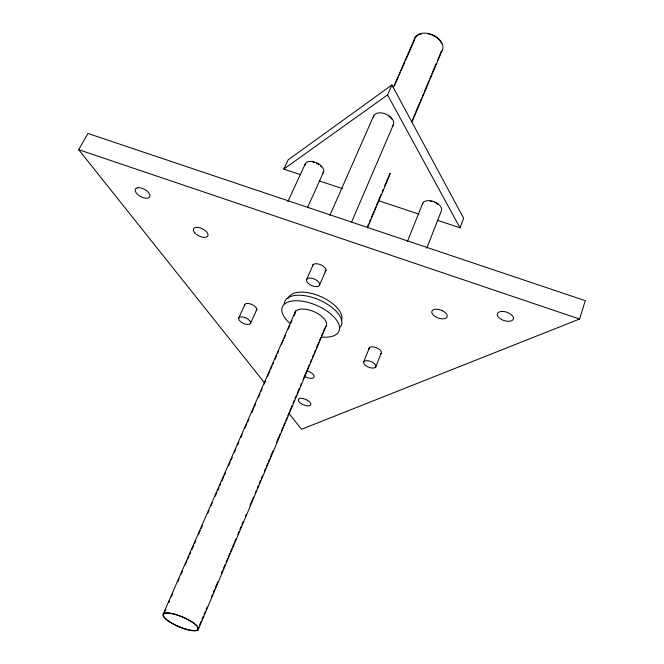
<?xml version="1.0" encoding="UTF-8"?>
<svg xmlns="http://www.w3.org/2000/svg" width="664" height="664" viewBox="0 0 664 664"><rect width="100%" height="100%" fill="white"/><g stroke="black" fill="none" stroke-linecap="round" stroke-linejoin="round"><path stroke-width="1" d="M288.641 413.058L301.556 429.259L579.548 319.035L585.299 300.684L87.955 133.464L78.701 149.69L264.737 383.07M437.543 220.315L460.003 227.802L463.638 218.215L391.918 84.959L288.11 159.883L283.794 169.063L300.477 174.624M426.794 248.128L441.145 211.451A10.126 5.835 21.2 0 0 433.949 201.665A10.126 5.835 21.2 0 0 422.37 204.412M375.708 367.092A6.557 3.079 21.6 0 0 368.371 360.784A6.557 3.079 21.6 0 0 365.241 365.233A6.557 3.079 21.6 0 0 375.708 367.092L380.995 353.638M363.822 361.672L369.566 347.28M407.43 241.455L422.852 202.968M197.623 629.754A18.775 5.088 23.1 0 0 175.902 614.681A18.775 5.088 23.1 0 0 168.697 621.114A18.775 5.088 23.1 0 0 197.623 629.754L198.428 627.845M199.632 624.982L201.242 621.164M202.047 619.255L203.25 616.391M204.055 614.474L205.267 611.61M206.072 609.701L207.276 606.838M211.301 597.293L212.505 594.421M213.31 592.512L214.522 589.649M215.327 587.74L217.742 582.013M221.361 573.414L222.564 570.55M223.37 568.641L224.98 564.823M226.192 561.96L227.802 558.142M228.607 556.224L229.81 553.361M230.615 551.452L231.819 548.589M232.624 546.679L233.836 543.816M234.641 541.907L235.844 539.043M237.861 534.263L239.065 531.399M239.87 529.49L241.073 526.627M241.879 524.718L243.09 521.854M245.506 516.119L246.311 514.21M249.93 505.619L253.548 497.021M255.159 493.203L256.37 490.339M257.175 488.43L258.379 485.567M259.184 483.658L260.388 480.794M261.193 478.877L262.404 476.013M264.413 471.241L265.625 468.377M266.43 466.468L267.633 463.605M268.439 461.696L269.642 458.824M270.447 456.915L272.863 451.188M276.49 442.597L280.108 433.999M281.312 431.135L282.922 427.317M283.727 425.408L284.939 422.536M285.744 420.627L286.948 417.764M287.753 415.855L288.956 412.991M289.761 411.082L292.177 405.355M292.982 403.438L294.193 400.575M294.999 398.666L296.202 395.802M297.007 393.893L299.423 388.166M300.626 385.303L301.431 383.385M303.041 379.567L309.482 364.287M310.287 362.378L311.491 359.514M312.296 357.606L313.508 354.742M314.313 352.833L315.516 349.969M316.321 348.06L318.737 342.325M319.542 340.416L320.745 337.553M321.55 335.644L322.762 332.78M323.567 330.871L324.771 328.008M367.424 226.781L368.628 223.917M369.433 222.008L370.645 219.145M371.442 217.236L373.857 211.501M374.662 209.592L375.874 206.728M376.679 204.819L377.882 201.956M378.688 200.047L381.103 194.32M382.306 191.448L383.111 189.539M384.722 185.721L389.959 173.304M412.087 120.79L419.731 102.646M420.536 100.737L421.74 97.874M422.545 95.956L423.757 93.093M424.562 91.184L428.986 80.684M429.791 78.775L430.994 75.903M431.799 73.995L436.231 63.495M437.435 60.631L441.46 51.078M198.104 629.978A19.314 5.237 23.1 0 0 175.769 614.482A19.314 5.237 23.1 0 0 168.349 621.089A19.314 5.237 23.1 0 0 198.104 629.978L325.999 326.298M367.424 227.943L390.349 173.503M412.062 121.935L441.826 51.269M351.654 221.892L393.296 124.907M319.459 285.263A7.03 3.544 23.5 0 0 311.35 278.141A7.03 3.544 23.5 0 0 308.428 283.553A7.03 3.544 23.5 0 0 319.459 285.263L326.016 270.074M306.685 279.403L313.325 264.247M283.794 169.063L387.552 94.91L391.918 84.959M163.286 613.818L295.688 310.835M393.229 87.631L415.232 37.3M163.767 614.042L165.842 609.286M168.747 602.638L169.577 600.737M171.237 596.944L172.482 594.089M177.869 581.747L179.114 578.892M181.189 574.144L182.434 571.297M185.339 564.649L186.999 560.848M187.829 558.947L189.074 556.1M189.904 554.199L190.734 552.299M191.979 549.452L193.639 545.65M194.469 543.75L195.714 540.903M198.619 534.254L200.279 530.453M201.109 528.552L202.354 525.705M207.741 513.355L208.986 510.508M211.061 505.76L212.306 502.905M215.211 496.257L216.871 492.464M217.701 490.563L218.946 487.708M219.776 485.816L220.606 483.915M221.851 481.06L223.511 477.267M224.341 475.366L225.586 472.511M228.491 465.862L230.151 462.069M230.981 460.169L232.217 457.313M234.292 452.566L235.537 449.719M237.612 444.971L238.857 442.116M240.932 437.369L242.177 434.522M245.082 427.873L246.742 424.072M247.572 422.171L248.817 419.324M251.722 412.676L253.382 408.875M254.212 406.974L255.457 404.127M258.362 397.479L260.014 393.677M260.844 391.777L262.089 388.93M264.164 384.182L265.409 381.327M267.484 376.579L269.974 370.885M270.804 368.985L272.049 366.13M272.879 364.229L273.709 362.337M274.954 359.481L276.614 355.688M277.444 353.787L278.689 350.932M281.594 344.284L283.254 340.491M284.084 338.59L285.329 335.735M288.226 329.087L289.886 325.294M290.716 323.393L291.961 320.538M294.036 315.79L295.281 312.943M394.441 85.93L398.176 77.381M399.006 75.48L400.251 72.633M401.081 70.733L404.808 62.184M405.638 60.283L414.768 39.392M329.917 215.277L373.732 115.785M307.639 207.259L323.434 172.325M250.511 323.376A6.482 3.005 24.5 0 0 242.767 316.977A6.482 3.005 24.5 0 0 240.567 321.683A6.482 3.005 24.5 0 0 250.511 323.376L256.935 309.233M238.708 317.998L244.775 304.817M287.861 201.557L305.266 163.908M319.135 180.84L342.69 188.7M378.97 200.794L419.001 214.132M78.701 149.69L579.548 319.035M380.43 353.945L380.563 354.028A6.69 3.196 21.6 0 0 376.239 347.621A6.69 3.196 21.6 0 0 369.043 349.613M387.552 94.91L460.003 227.802M244.551 305.473A6.615 3.121 24.5 0 1 251.996 304.527A6.615 3.121 24.5 0 1 256.163 310.769M312.528 266.098A7.163 3.677 23.6 0 1 320.969 264.861A7.163 3.677 23.6 0 1 325.086 271.866M430.28 201.175A9.42 5.436 21.2 0 1 431.849 201.449M434.953 202.528A9.42 5.436 21.2 0 1 436.397 203.292M437.07 203.715A9.42 5.436 21.2 0 1 438.298 204.645M388.631 116.084A10.051 6.2 23.7 0 1 391.984 119.445M373.301 117.487A10.798 6.657 23.7 0 1 386.564 114.374A10.798 6.657 23.7 0 1 392.158 126.276M312.761 162.041A9.321 5.312 25 0 1 314.288 162.398M316.57 163.253A9.321 5.312 25 0 1 318.695 164.44M320.521 165.875A9.321 5.312 25 0 1 321.509 166.93M304.975 165.394A10.01 5.71 25 0 1 316.728 162.887A10.01 5.71 25 0 1 322.496 173.512M307.507 370.985A7.03 3.154 22.8 0 1 313.267 374.513A7.03 3.154 22.8 0 1 313.325 377.899L312.287 378.256A7.03 3.154 22.8 0 1 304.361 376.264M288.043 298.385A28.942 14.127 23.2 0 1 319.193 295.936A28.942 14.127 23.2 0 1 341.661 320.056M415.598 37.491A14.658 9.86 23.4 0 1 419.059 34.561M419.997 34.179A14.658 9.86 23.4 0 1 421.524 33.756M427.649 33.715A14.658 9.86 23.4 0 1 429.508 34.113M430.421 34.387A14.658 9.86 23.4 0 1 441.577 43.193M414.278 39.774A15.073 10.143 23.4 0 1 433.542 35.325A15.073 10.143 23.4 0 1 440.639 52.639M284.25 303.83A30.693 14.898 23.2 0 1 318.438 299.588A30.693 14.898 23.2 0 1 340.217 327.302M289.388 322.911A30.768 14.816 23.2 0 1 293.87 300.825A30.768 14.816 23.2 0 1 336.001 319.384A30.768 14.816 23.2 0 1 321.451 337.038M294.584 313.707A17.09 8.234 23.2 0 1 313.591 311.491A17.09 8.234 23.2 0 1 325.792 326.796M137.664 187.729L136.377 188.128A8.159 4.092 28.3 0 0 137.614 194.444A8.159 4.092 28.3 0 0 147.408 198.179L148.703 197.789A8.159 4.092 28.3 0 0 147.508 191.456A8.159 4.092 28.3 0 0 137.664 187.729M442.066 310.603L440.066 309.839A8.134 4.175 20.3 0 0 431.89 311.167A8.134 4.175 20.3 0 0 436.929 317.508L438.904 318.263A8.134 4.175 20.3 0 0 447.096 316.944A8.134 4.175 20.3 0 0 442.066 310.603M307.283 400.184L305.697 399.413A6.764 2.922 22.7 0 0 298.509 399.147A6.764 2.922 22.7 0 0 301.821 404.002L303.39 404.766A6.764 2.922 22.7 0 0 310.578 405.04A6.764 2.922 22.7 0 0 307.283 400.184M194.685 232.724L193.805 231.412A7.968 3.984 26.5 0 1 197.332 227.337A7.968 3.984 26.5 0 1 206.761 232.051L207.633 233.371A7.968 3.984 26.5 0 1 204.08 237.397A7.968 3.984 26.5 0 1 194.685 232.724M497.477 315.491L497.294 314.263A8.408 4.399 18.5 0 1 504.74 311.673A8.408 4.399 18.5 0 1 513.313 317.326L513.471 318.554A8.408 4.399 18.5 0 1 506.026 321.094A8.408 4.399 18.5 0 1 497.477 315.491"/></g></svg>
